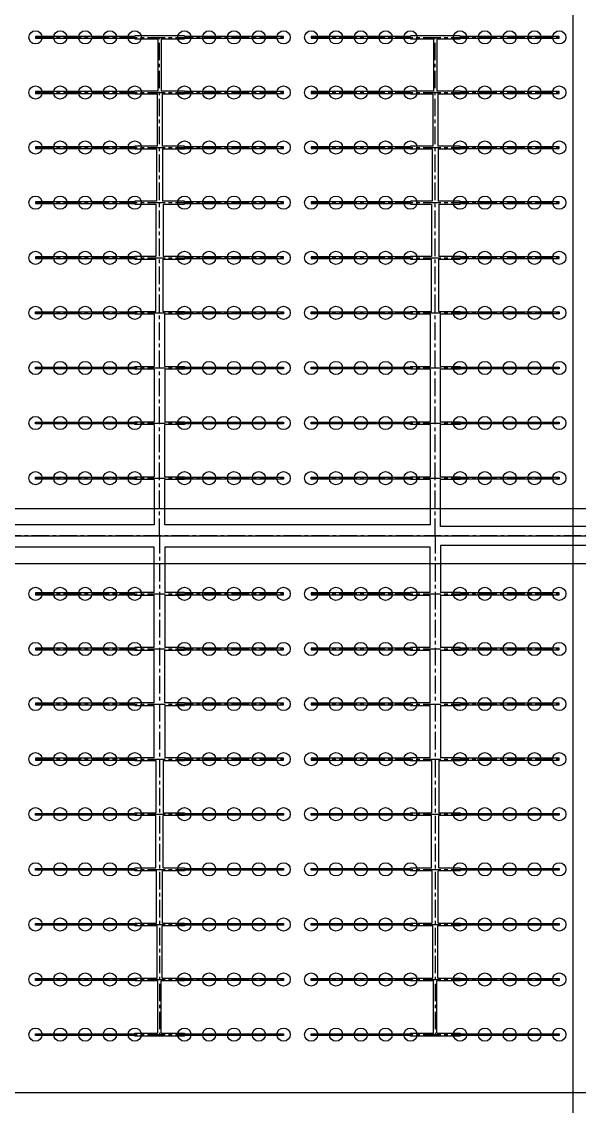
# Model space of a CAD drawing. Header units: millimetres. Extents: x -299291 to 688124, y -407813 to 623474.
# Drawn here: x 231459 to 241572, y 196878 to 216564 of the extents above; entities that cross this region are included whole.
import ezdxf

# ---------------------------------------------------------------- set-up
doc = ezdxf.new("R2010")
doc.units = ezdxf.units.MM
doc.linetypes.add('CENTER', pattern=[50.8, 31.75, -6.35, 6.35, -6.35])
doc.layers.add('轴线', color=6, linetype='CENTER')

msp = doc.modelspace()

# ---------------------------------------------------------------- linework, layer by layer
at = {"color": 2, "ltscale": 10}
msp.add_line((241459.037, 162724.406), (241459.037, 253434.406), dxfattribs=at)
at = {"ltscale": 10}
for p, q in [((231709.037, 216295.406), (231709.037, 216263.406)), ((233509.037, 216295.406), (231709.037, 216295.406)), ((231709.037, 216263.406), (233509.037, 216263.406)), ((234409.037, 216304.406), (233509.037, 216304.406)), ((233509.037, 216304.406), (233509.037, 216295.406)), ((233509.037, 216263.406), (233509.037, 216254.406)), ((233509.037, 216254.406), (233929.037, 216254.406)), ((233929.037, 216254.406), (233929.037, 215304.406)), ((233989.037, 216254.406), (234409.037, 216254.406)), ((233989.037, 216254.406), (233989.037, 215304.406)), ((234409.037, 216295.406), (234409.037, 216304.406)), ((236209.037, 216295.406), (234409.037, 216295.406)), ((234409.037, 216254.406), (234409.037, 216263.406)), ((234409.037, 216263.406), (236209.037, 216263.406)), ((236209.037, 216263.406), (236209.037, 216295.406)), ((236709.037, 216295.406), (236709.037, 216263.406)), ((238509.037, 216295.406), (236709.037, 216295.406)), ((236709.037, 216263.406), (238509.037, 216263.406)), ((239409.037, 216304.406), (238509.037, 216304.406)), ((238509.037, 216304.406), (238509.037, 216295.406)), ((238509.037, 216263.406), (238509.037, 216254.406)), ((238509.037, 216254.406), (238929.037, 216254.406)), ((238929.037, 216254.406), (238929.037, 215304.406)), ((238989.037, 216254.406), (239409.037, 216254.406)), ((238989.037, 216254.406), (238989.037, 215304.406)), ((239409.037, 216295.406), (239409.037, 216304.406)), ((241209.037, 216295.406), (239409.037, 216295.406)), ((239409.037, 216254.406), (239409.037, 216263.406)), ((239409.037, 216263.406), (241209.037, 216263.406)), ((241209.037, 216263.406), (241209.037, 216295.406)), ((231709.037, 215295.406), (231709.037, 215263.406)), ((233509.037, 215295.406), (231709.037, 215295.406)), ((231709.037, 215263.406), (233509.037, 215263.406)), ((233929.037, 215304.406), (233509.037, 215304.406)), ((233509.037, 215304.406), (233509.037, 215295.406)), ((233509.037, 215263.406), (233509.037, 215254.406)), ((233509.037, 215254.406), (233914.037, 215254.406)), ((233914.037, 215254.406), (233914.037, 214304.406)), ((234409.037, 215304.406), (233989.037, 215304.406)), ((234004.037, 215254.406), (234409.037, 215254.406)), ((234004.037, 215254.406), (234004.037, 214304.406)), ((234409.037, 215295.406), (234409.037, 215304.406)), ((236209.037, 215295.406), (234409.037, 215295.406)), ((234409.037, 215254.406), (234409.037, 215263.406)), ((234409.037, 215263.406), (236209.037, 215263.406)), ((236209.037, 215263.406), (236209.037, 215295.406)), ((236709.037, 215295.406), (236709.037, 215263.406)), ((238509.037, 215295.406), (236709.037, 215295.406)), ((236709.037, 215263.406), (238509.037, 215263.406)), ((238929.037, 215304.406), (238509.037, 215304.406)), ((238509.037, 215304.406), (238509.037, 215295.406)), ((238509.037, 215263.406), (238509.037, 215254.406)), ((238509.037, 215254.406), (238914.037, 215254.406)), ((238914.037, 215254.406), (238914.037, 214304.406)), ((239409.037, 215304.406), (238989.037, 215304.406)), ((239004.037, 215254.406), (239409.037, 215254.406)), ((239004.037, 215254.406), (239004.037, 214304.406)), ((239409.037, 215295.406), (239409.037, 215304.406)), ((241209.037, 215295.406), (239409.037, 215295.406)), ((239409.037, 215254.406), (239409.037, 215263.406)), ((239409.037, 215263.406), (241209.037, 215263.406)), ((241209.037, 215263.406), (241209.037, 215295.406)), ((231709.037, 214295.406), (231709.037, 214263.406)), ((233509.037, 214295.406), (231709.037, 214295.406)), ((231709.037, 214263.406), (233509.037, 214263.406)), ((233914.037, 214304.406), (233509.037, 214304.406)), ((233509.037, 214304.406), (233509.037, 214295.406)), ((233509.037, 214263.406), (233509.037, 214254.406)), ((233509.037, 214254.406), (233904.037, 214254.406)), ((233904.037, 214254.406), (233904.037, 213304.406)), ((234409.037, 214304.406), (234004.037, 214304.406)), ((234014.037, 214254.406), (234409.037, 214254.406)), ((234014.037, 214254.406), (234014.037, 213304.406)), ((234409.037, 214295.406), (234409.037, 214304.406)), ((236209.037, 214295.406), (234409.037, 214295.406)), ((234409.037, 214254.406), (234409.037, 214263.406)), ((234409.037, 214263.406), (236209.037, 214263.406)), ((236209.037, 214263.406), (236209.037, 214295.406)), ((236709.037, 214295.406), (236709.037, 214263.406)), ((238509.037, 214295.406), (236709.037, 214295.406)), ((236709.037, 214263.406), (238509.037, 214263.406)), ((238914.037, 214304.406), (238509.037, 214304.406)), ((238509.037, 214304.406), (238509.037, 214295.406)), ((238509.037, 214263.406), (238509.037, 214254.406)), ((238509.037, 214254.406), (238904.037, 214254.406)), ((238904.037, 214254.406), (238904.037, 213304.406)), ((239409.037, 214304.406), (239004.037, 214304.406)), ((239014.037, 214254.406), (239409.037, 214254.406)), ((239014.037, 214254.406), (239014.037, 213304.406)), ((239409.037, 214295.406), (239409.037, 214304.406)), ((241209.037, 214295.406), (239409.037, 214295.406)), ((239409.037, 214254.406), (239409.037, 214263.406)), ((239409.037, 214263.406), (241209.037, 214263.406)), ((241209.037, 214263.406), (241209.037, 214295.406)), ((231709.037, 213295.406), (231709.037, 213263.406)), ((233509.037, 213295.406), (231709.037, 213295.406)), ((231709.037, 213263.406), (233509.037, 213263.406)), ((233904.037, 213304.406), (233509.037, 213304.406)), ((233509.037, 213304.406), (233509.037, 213295.406)), ((233509.037, 213263.406), (233509.037, 213254.406)), ((233509.037, 213254.406), (233894.037, 213254.406)), ((233894.037, 213254.406), (233894.037, 212304.406)), ((234409.037, 213304.406), (234014.037, 213304.406)), ((234024.037, 213254.406), (234409.037, 213254.406)), ((234024.037, 213254.406), (234024.037, 212304.406)), ((234409.037, 213295.406), (234409.037, 213304.406)), ((236209.037, 213295.406), (234409.037, 213295.406)), ((234409.037, 213254.406), (234409.037, 213263.406)), ((234409.037, 213263.406), (236209.037, 213263.406)), ((236209.037, 213263.406), (236209.037, 213295.406)), ((236709.037, 213295.406), (236709.037, 213263.406)), ((238509.037, 213295.406), (236709.037, 213295.406)), ((236709.037, 213263.406), (238509.037, 213263.406)), ((238904.037, 213304.406), (238509.037, 213304.406)), ((238509.037, 213304.406), (238509.037, 213295.406)), ((238509.037, 213263.406), (238509.037, 213254.406)), ((238509.037, 213254.406), (238894.037, 213254.406)), ((238894.037, 213254.406), (238894.037, 212304.406)), ((239409.037, 213304.406), (239014.037, 213304.406)), ((239024.037, 213254.406), (239409.037, 213254.406)), ((239024.037, 213254.406), (239024.037, 212304.406)), ((239409.037, 213295.406), (239409.037, 213304.406)), ((241209.037, 213295.406), (239409.037, 213295.406)), ((239409.037, 213254.406), (239409.037, 213263.406)), ((239409.037, 213263.406), (241209.037, 213263.406)), ((241209.037, 213263.406), (241209.037, 213295.406)), ((231709.037, 212295.406), (231709.037, 212263.406)), ((233509.037, 212295.406), (231709.037, 212295.406)), ((231709.037, 212263.406), (233509.037, 212263.406)), ((233894.037, 212304.406), (233509.037, 212304.406)), ((233509.037, 212304.406), (233509.037, 212295.406)), ((233509.037, 212263.406), (233509.037, 212254.406)), ((233509.037, 212254.406), (233894.037, 212254.406)), ((233894.037, 211304.406), (233894.037, 212254.406)), ((234409.037, 212304.406), (234024.037, 212304.406)), ((234024.037, 212254.406), (234409.037, 212254.406)), ((234024.037, 211304.406), (234024.037, 212254.406)), ((234409.037, 212295.406), (234409.037, 212304.406)), ((236209.037, 212295.406), (234409.037, 212295.406)), ((234409.037, 212254.406), (234409.037, 212263.406)), ((234409.037, 212263.406), (236209.037, 212263.406)), ((236209.037, 212263.406), (236209.037, 212295.406)), ((236709.037, 212295.406), (236709.037, 212263.406)), ((238509.037, 212295.406), (236709.037, 212295.406)), ((236709.037, 212263.406), (238509.037, 212263.406)), ((238894.037, 212304.406), (238509.037, 212304.406)), ((238509.037, 212304.406), (238509.037, 212295.406)), ((238509.037, 212263.406), (238509.037, 212254.406)), ((238509.037, 212254.406), (238894.037, 212254.406)), ((238894.037, 211304.406), (238894.037, 212254.406)), ((239409.037, 212304.406), (239024.037, 212304.406)), ((239024.037, 212254.406), (239409.037, 212254.406)), ((239024.037, 211304.406), (239024.037, 212254.406)), ((239409.037, 212295.406), (239409.037, 212304.406)), ((241209.037, 212295.406), (239409.037, 212295.406)), ((239409.037, 212254.406), (239409.037, 212263.406)), ((239409.037, 212263.406), (241209.037, 212263.406)), ((241209.037, 212263.406), (241209.037, 212295.406)), ((231709.037, 211263.406), (231709.037, 211295.406)), ((231709.037, 211295.406), (233509.037, 211295.406)), ((233509.037, 211263.406), (231709.037, 211263.406)), ((233509.037, 211295.406), (233509.037, 211304.406)), ((233509.037, 211304.406), (233894.037, 211304.406)), ((233509.037, 211254.406), (233509.037, 211263.406)), ((233864.037, 211254.406), (233509.037, 211254.406)), ((233864.037, 211254.406), (233864.037, 210304.406)), ((234024.037, 211304.406), (234409.037, 211304.406)), ((234409.037, 211254.406), (234054.037, 211254.406)), ((234054.037, 210304.406), (234054.037, 211254.406)), ((234409.037, 211304.406), (234409.037, 211295.406)), ((234409.037, 211295.406), (236209.037, 211295.406)), ((236209.037, 211263.406), (234409.037, 211263.406)), ((234409.037, 211263.406), (234409.037, 211254.406)), ((236209.037, 211295.406), (236209.037, 211263.406)), ((236709.037, 211263.406), (236709.037, 211295.406)), ((236709.037, 211295.406), (238509.037, 211295.406)), ((238509.037, 211263.406), (236709.037, 211263.406)), ((238509.037, 211295.406), (238509.037, 211304.406)), ((238509.037, 211304.406), (238894.037, 211304.406)), ((238509.037, 211254.406), (238509.037, 211263.406)), ((238864.037, 211254.406), (238509.037, 211254.406)), ((238864.037, 211254.406), (238864.037, 210304.406)), ((239024.037, 211304.406), (239409.037, 211304.406)), ((239409.037, 211254.406), (239054.037, 211254.406)), ((239054.037, 210304.406), (239054.037, 211254.406)), ((239409.037, 211304.406), (239409.037, 211295.406)), ((239409.037, 211295.406), (241209.037, 211295.406)), ((241209.037, 211263.406), (239409.037, 211263.406)), ((239409.037, 211263.406), (239409.037, 211254.406)), ((241209.037, 211295.406), (241209.037, 211263.406)), ((231709.037, 210263.406), (231709.037, 210295.406)), ((231709.037, 210295.406), (233509.037, 210295.406)), ((233509.037, 210263.406), (231709.037, 210263.406)), ((233509.037, 210295.406), (233509.037, 210304.406)), ((233509.037, 210304.406), (233864.037, 210304.406)), ((233509.037, 210254.406), (233509.037, 210263.406)), ((233864.037, 210254.406), (233509.037, 210254.406)), ((233864.037, 210254.406), (233864.037, 209304.406)), ((234054.037, 210304.406), (234409.037, 210304.406)), ((234409.037, 210254.406), (234054.037, 210254.406)), ((234054.037, 210254.406), (234054.037, 209304.406)), ((234409.037, 210304.406), (234409.037, 210295.406)), ((234409.037, 210295.406), (236209.037, 210295.406)), ((236209.037, 210263.406), (234409.037, 210263.406)), ((234409.037, 210263.406), (234409.037, 210254.406)), ((236209.037, 210295.406), (236209.037, 210263.406)), ((236709.037, 210263.406), (236709.037, 210295.406)), ((236709.037, 210295.406), (238509.037, 210295.406)), ((238509.037, 210263.406), (236709.037, 210263.406)), ((238509.037, 210295.406), (238509.037, 210304.406)), ((238509.037, 210304.406), (238864.037, 210304.406)), ((238509.037, 210254.406), (238509.037, 210263.406)), ((238864.037, 210254.406), (238509.037, 210254.406)), ((238864.037, 210254.406), (238864.037, 209304.406)), ((239054.037, 210304.406), (239409.037, 210304.406)), ((239409.037, 210254.406), (239054.037, 210254.406)), ((239054.037, 209304.406), (239054.037, 210254.406)), ((239409.037, 210304.406), (239409.037, 210295.406)), ((239409.037, 210295.406), (241209.037, 210295.406)), ((241209.037, 210263.406), (239409.037, 210263.406)), ((239409.037, 210263.406), (239409.037, 210254.406)), ((241209.037, 210295.406), (241209.037, 210263.406)), ((231709.037, 209263.406), (231709.037, 209295.406)), ((231709.037, 209295.406), (233509.037, 209295.406)), ((233509.037, 209263.406), (231709.037, 209263.406)), ((233509.037, 209295.406), (233509.037, 209304.406)), ((233509.037, 209304.406), (233864.037, 209304.406)), ((233509.037, 209254.406), (233509.037, 209263.406)), ((234054.037, 209304.406), (234409.037, 209304.406)), ((234409.037, 209304.406), (234409.037, 209295.406)), ((234409.037, 209295.406), (236209.037, 209295.406)), ((236209.037, 209263.406), (234409.037, 209263.406)), ((234409.037, 209263.406), (234409.037, 209254.406)), ((236209.037, 209295.406), (236209.037, 209263.406)), ((236709.037, 209263.406), (236709.037, 209295.406)), ((236709.037, 209295.406), (238509.037, 209295.406)), ((238509.037, 209263.406), (236709.037, 209263.406)), ((238509.037, 209295.406), (238509.037, 209304.406)), ((238509.037, 209304.406), (238864.037, 209304.406)), ((238509.037, 209254.406), (238509.037, 209263.406)), ((239054.037, 209304.406), (239409.037, 209304.406)), ((239409.037, 209304.406), (239409.037, 209295.406)), ((239409.037, 209295.406), (241209.037, 209295.406)), ((241209.037, 209263.406), (239409.037, 209263.406)), ((239409.037, 209263.406), (239409.037, 209254.406)), ((241209.037, 209295.406), (241209.037, 209263.406)), ((233864.037, 209254.406), (233509.037, 209254.406)), ((233864.037, 209254.406), (233864.037, 208304.406)), ((234409.037, 209254.406), (234054.037, 209254.406)), ((234054.037, 208304.406), (234054.037, 209254.406)), ((238864.037, 209254.406), (238509.037, 209254.406)), ((238864.037, 209254.406), (238864.037, 208304.406)), ((239409.037, 209254.406), (239054.037, 209254.406)), ((239054.037, 208304.406), (239054.037, 209254.406)), ((231709.037, 208263.406), (231709.037, 208295.406)), ((231709.037, 208295.406), (233509.037, 208295.406)), ((233509.037, 208295.406), (233509.037, 208304.406)), ((233509.037, 208304.406), (233864.037, 208304.406)), ((234054.037, 208304.406), (234409.037, 208304.406)), ((234409.037, 208304.406), (234409.037, 208295.406)), ((234409.037, 208295.406), (236209.037, 208295.406)), ((236209.037, 208295.406), (236209.037, 208263.406)), ((236709.037, 208263.406), (236709.037, 208295.406)), ((236709.037, 208295.406), (238509.037, 208295.406)), ((238509.037, 208295.406), (238509.037, 208304.406)), ((238509.037, 208304.406), (238864.037, 208304.406)), ((239054.037, 208304.406), (239409.037, 208304.406)), ((239409.037, 208304.406), (239409.037, 208295.406)), ((239409.037, 208295.406), (241209.037, 208295.406)), ((241209.037, 208295.406), (241209.037, 208263.406)), ((233509.037, 208263.406), (231709.037, 208263.406)), ((233509.037, 208254.406), (233509.037, 208263.406)), ((233864.037, 208254.406), (233509.037, 208254.406)), ((233864.037, 208254.406), (233864.037, 207429.406)), ((234409.037, 208254.406), (234054.037, 208254.406)), ((234054.037, 207429.406), (234054.037, 208254.406)), ((236209.037, 208263.406), (234409.037, 208263.406)), ((234409.037, 208263.406), (234409.037, 208254.406)), ((238509.037, 208263.406), (236709.037, 208263.406)), ((238509.037, 208254.406), (238509.037, 208263.406)), ((238864.037, 208254.406), (238509.037, 208254.406)), ((238864.037, 208254.406), (238864.037, 207429.406)), ((239409.037, 208254.406), (239054.037, 208254.406)), ((239054.037, 207404.406), (239054.037, 208254.406)), ((241209.037, 208263.406), (239409.037, 208263.406)), ((239409.037, 208263.406), (239409.037, 208254.406)), ((186459.037, 207729.406), (266459.037, 207729.406)), ((233864.037, 207429.406), (229054.037, 207429.406)), ((238864.037, 207429.406), (234054.037, 207429.406)), ((243959.037, 207404.406), (239054.037, 207404.406)), ((185959.037, 207229.406), (266959.037, 207229.406)), ((233864.037, 207029.406), (229054.037, 207029.406)), ((233864.037, 206204.406), (233864.037, 207029.406)), ((234054.037, 207029.406), (234054.037, 206204.406)), ((238864.037, 207029.406), (234054.037, 207029.406)), ((238864.037, 206204.406), (238864.037, 207029.406)), ((239054.037, 207054.406), (239054.037, 206204.406)), ((243959.037, 207054.406), (239054.037, 207054.406)), ((186459.037, 206729.406), (266459.037, 206729.406)), ((231709.037, 206195.406), (231709.037, 206163.406)), ((233509.037, 206195.406), (231709.037, 206195.406)), ((231709.037, 206163.406), (233509.037, 206163.406)), ((233864.037, 206204.406), (233509.037, 206204.406)), ((233509.037, 206204.406), (233509.037, 206195.406)), ((233509.037, 206163.406), (233509.037, 206154.406)), ((233509.037, 206154.406), (233864.037, 206154.406)), ((233864.037, 205204.406), (233864.037, 206154.406)), ((234409.037, 206204.406), (234054.037, 206204.406)), ((234054.037, 206154.406), (234409.037, 206154.406)), ((234054.037, 206154.406), (234054.037, 205204.406)), ((234409.037, 206195.406), (234409.037, 206204.406)), ((236209.037, 206195.406), (234409.037, 206195.406)), ((234409.037, 206154.406), (234409.037, 206163.406)), ((234409.037, 206163.406), (236209.037, 206163.406)), ((236209.037, 206163.406), (236209.037, 206195.406)), ((236709.037, 206195.406), (236709.037, 206163.406)), ((238509.037, 206195.406), (236709.037, 206195.406)), ((236709.037, 206163.406), (238509.037, 206163.406)), ((238864.037, 206204.406), (238509.037, 206204.406)), ((238509.037, 206204.406), (238509.037, 206195.406)), ((238509.037, 206163.406), (238509.037, 206154.406)), ((238509.037, 206154.406), (238864.037, 206154.406)), ((238864.037, 205204.406), (238864.037, 206154.406)), ((239409.037, 206204.406), (239054.037, 206204.406)), ((239054.037, 206154.406), (239409.037, 206154.406)), ((239054.037, 206154.406), (239054.037, 205204.406)), ((239409.037, 206195.406), (239409.037, 206204.406)), ((241209.037, 206195.406), (239409.037, 206195.406)), ((239409.037, 206154.406), (239409.037, 206163.406)), ((239409.037, 206163.406), (241209.037, 206163.406)), ((241209.037, 206163.406), (241209.037, 206195.406)), ((231709.037, 205195.406), (231709.037, 205163.406)), ((233509.037, 205195.406), (231709.037, 205195.406)), ((231709.037, 205163.406), (233509.037, 205163.406)), ((233864.037, 205204.406), (233509.037, 205204.406)), ((233509.037, 205204.406), (233509.037, 205195.406)), ((233509.037, 205163.406), (233509.037, 205154.406)), ((233509.037, 205154.406), (233864.037, 205154.406)), ((233864.037, 204204.406), (233864.037, 205154.406)), ((234409.037, 205204.406), (234054.037, 205204.406)), ((234054.037, 205154.406), (234409.037, 205154.406)), ((234054.037, 204204.406), (234054.037, 205154.406)), ((234409.037, 205195.406), (234409.037, 205204.406)), ((236209.037, 205195.406), (234409.037, 205195.406)), ((234409.037, 205154.406), (234409.037, 205163.406)), ((234409.037, 205163.406), (236209.037, 205163.406)), ((236209.037, 205163.406), (236209.037, 205195.406)), ((236709.037, 205195.406), (236709.037, 205163.406)), ((238509.037, 205195.406), (236709.037, 205195.406)), ((236709.037, 205163.406), (238509.037, 205163.406)), ((238864.037, 205204.406), (238509.037, 205204.406)), ((238509.037, 205204.406), (238509.037, 205195.406)), ((238509.037, 205163.406), (238509.037, 205154.406)), ((238509.037, 205154.406), (238864.037, 205154.406)), ((238864.037, 204204.406), (238864.037, 205154.406)), ((239409.037, 205204.406), (239054.037, 205204.406)), ((239054.037, 205154.406), (239409.037, 205154.406)), ((239054.037, 205154.406), (239054.037, 204204.406)), ((239409.037, 205195.406), (239409.037, 205204.406)), ((241209.037, 205195.406), (239409.037, 205195.406)), ((239409.037, 205154.406), (239409.037, 205163.406)), ((239409.037, 205163.406), (241209.037, 205163.406)), ((241209.037, 205163.406), (241209.037, 205195.406)), ((231709.037, 204195.406), (231709.037, 204163.406)), ((233509.037, 204195.406), (231709.037, 204195.406)), ((231709.037, 204163.406), (233509.037, 204163.406)), ((233864.037, 204204.406), (233509.037, 204204.406)), ((233509.037, 204204.406), (233509.037, 204195.406)), ((233509.037, 204163.406), (233509.037, 204154.406)), ((233509.037, 204154.406), (233864.037, 204154.406)), ((233864.037, 203204.406), (233864.037, 204154.406)), ((234409.037, 204204.406), (234054.037, 204204.406)), ((234054.037, 204154.406), (234409.037, 204154.406)), ((234054.037, 204154.406), (234054.037, 203204.406)), ((234409.037, 204195.406), (234409.037, 204204.406)), ((236209.037, 204195.406), (234409.037, 204195.406)), ((234409.037, 204154.406), (234409.037, 204163.406)), ((234409.037, 204163.406), (236209.037, 204163.406)), ((236209.037, 204163.406), (236209.037, 204195.406)), ((236709.037, 204195.406), (236709.037, 204163.406)), ((238509.037, 204195.406), (236709.037, 204195.406)), ((236709.037, 204163.406), (238509.037, 204163.406)), ((238864.037, 204204.406), (238509.037, 204204.406)), ((238509.037, 204204.406), (238509.037, 204195.406)), ((238509.037, 204163.406), (238509.037, 204154.406)), ((238509.037, 204154.406), (238864.037, 204154.406)), ((238864.037, 203204.406), (238864.037, 204154.406)), ((239409.037, 204204.406), (239054.037, 204204.406)), ((239054.037, 204154.406), (239409.037, 204154.406)), ((239054.037, 204154.406), (239054.037, 203204.406)), ((239409.037, 204195.406), (239409.037, 204204.406)), ((241209.037, 204195.406), (239409.037, 204195.406)), ((239409.037, 204154.406), (239409.037, 204163.406)), ((239409.037, 204163.406), (241209.037, 204163.406)), ((241209.037, 204163.406), (241209.037, 204195.406)), ((231709.037, 203195.406), (231709.037, 203163.406)), ((233509.037, 203195.406), (231709.037, 203195.406)), ((231709.037, 203163.406), (233509.037, 203163.406)), ((233864.037, 203204.406), (233509.037, 203204.406)), ((233509.037, 203204.406), (233509.037, 203195.406)), ((233509.037, 203163.406), (233509.037, 203154.406)), ((234409.037, 203204.406), (234054.037, 203204.406)), ((234409.037, 203195.406), (234409.037, 203204.406)), ((236209.037, 203195.406), (234409.037, 203195.406)), ((234409.037, 203154.406), (234409.037, 203163.406)), ((234409.037, 203163.406), (236209.037, 203163.406)), ((236209.037, 203163.406), (236209.037, 203195.406)), ((236709.037, 203195.406), (236709.037, 203163.406)), ((238509.037, 203195.406), (236709.037, 203195.406)), ((236709.037, 203163.406), (238509.037, 203163.406)), ((238864.037, 203204.406), (238509.037, 203204.406)), ((238509.037, 203204.406), (238509.037, 203195.406)), ((238509.037, 203163.406), (238509.037, 203154.406)), ((239409.037, 203204.406), (239054.037, 203204.406)), ((239409.037, 203195.406), (239409.037, 203204.406)), ((241209.037, 203195.406), (239409.037, 203195.406)), ((239409.037, 203154.406), (239409.037, 203163.406)), ((239409.037, 203163.406), (241209.037, 203163.406)), ((241209.037, 203163.406), (241209.037, 203195.406)), ((233509.037, 203154.406), (233894.037, 203154.406)), ((233894.037, 203154.406), (233894.037, 202204.406)), ((234024.037, 203154.406), (234409.037, 203154.406)), ((234024.037, 203154.406), (234024.037, 202204.406)), ((238509.037, 203154.406), (238894.037, 203154.406)), ((238894.037, 203154.406), (238894.037, 202204.406)), ((239024.037, 203154.406), (239409.037, 203154.406)), ((239024.037, 203154.406), (239024.037, 202204.406)), ((231709.037, 202163.406), (231709.037, 202195.406)), ((231709.037, 202195.406), (233509.037, 202195.406)), ((233509.037, 202195.406), (233509.037, 202204.406)), ((233509.037, 202204.406), (233894.037, 202204.406)), ((234024.037, 202204.406), (234409.037, 202204.406)), ((234409.037, 202204.406), (234409.037, 202195.406)), ((234409.037, 202195.406), (236209.037, 202195.406)), ((236209.037, 202195.406), (236209.037, 202163.406)), ((236709.037, 202163.406), (236709.037, 202195.406)), ((236709.037, 202195.406), (238509.037, 202195.406)), ((238509.037, 202195.406), (238509.037, 202204.406)), ((238509.037, 202204.406), (238894.037, 202204.406)), ((239024.037, 202204.406), (239409.037, 202204.406)), ((239409.037, 202204.406), (239409.037, 202195.406)), ((239409.037, 202195.406), (241209.037, 202195.406)), ((241209.037, 202195.406), (241209.037, 202163.406)), ((233509.037, 202163.406), (231709.037, 202163.406)), ((233509.037, 202154.406), (233509.037, 202163.406)), ((233894.037, 202154.406), (233509.037, 202154.406)), ((233894.037, 201204.406), (233894.037, 202154.406)), ((234409.037, 202154.406), (234024.037, 202154.406)), ((234024.037, 201204.406), (234024.037, 202154.406)), ((236209.037, 202163.406), (234409.037, 202163.406)), ((234409.037, 202163.406), (234409.037, 202154.406)), ((238509.037, 202163.406), (236709.037, 202163.406)), ((238509.037, 202154.406), (238509.037, 202163.406)), ((238894.037, 202154.406), (238509.037, 202154.406)), ((238894.037, 201204.406), (238894.037, 202154.406)), ((239409.037, 202154.406), (239024.037, 202154.406)), ((239024.037, 201204.406), (239024.037, 202154.406)), ((241209.037, 202163.406), (239409.037, 202163.406)), ((239409.037, 202163.406), (239409.037, 202154.406)), ((231709.037, 201163.406), (231709.037, 201195.406)), ((231709.037, 201195.406), (233509.037, 201195.406)), ((233509.037, 201195.406), (233509.037, 201204.406)), ((233509.037, 201204.406), (233894.037, 201204.406)), ((234024.037, 201204.406), (234409.037, 201204.406)), ((234409.037, 201204.406), (234409.037, 201195.406)), ((234409.037, 201195.406), (236209.037, 201195.406)), ((236209.037, 201195.406), (236209.037, 201163.406)), ((236709.037, 201163.406), (236709.037, 201195.406)), ((236709.037, 201195.406), (238509.037, 201195.406)), ((238509.037, 201195.406), (238509.037, 201204.406)), ((238509.037, 201204.406), (238894.037, 201204.406)), ((239024.037, 201204.406), (239409.037, 201204.406)), ((239409.037, 201204.406), (239409.037, 201195.406)), ((239409.037, 201195.406), (241209.037, 201195.406)), ((241209.037, 201195.406), (241209.037, 201163.406)), ((233509.037, 201163.406), (231709.037, 201163.406)), ((233509.037, 201154.406), (233509.037, 201163.406)), ((233904.037, 201154.406), (233509.037, 201154.406)), ((233904.037, 200204.406), (233904.037, 201154.406)), ((234409.037, 201154.406), (234014.037, 201154.406)), ((234014.037, 200204.406), (234014.037, 201154.406)), ((236209.037, 201163.406), (234409.037, 201163.406)), ((234409.037, 201163.406), (234409.037, 201154.406)), ((238509.037, 201163.406), (236709.037, 201163.406)), ((238509.037, 201154.406), (238509.037, 201163.406)), ((238904.037, 201154.406), (238509.037, 201154.406)), ((238904.037, 200204.406), (238904.037, 201154.406)), ((239409.037, 201154.406), (239014.037, 201154.406)), ((239014.037, 200204.406), (239014.037, 201154.406)), ((241209.037, 201163.406), (239409.037, 201163.406)), ((239409.037, 201163.406), (239409.037, 201154.406)), ((233509.037, 200195.406), (233509.037, 200204.406)), ((233509.037, 200204.406), (233904.037, 200204.406)), ((234014.037, 200204.406), (234409.037, 200204.406)), ((234409.037, 200204.406), (234409.037, 200195.406)), ((238509.037, 200195.406), (238509.037, 200204.406)), ((238509.037, 200204.406), (238904.037, 200204.406)), ((239014.037, 200204.406), (239409.037, 200204.406)), ((239409.037, 200204.406), (239409.037, 200195.406)), ((231709.037, 200163.406), (231709.037, 200195.406)), ((231709.037, 200195.406), (233509.037, 200195.406)), ((233509.037, 200163.406), (231709.037, 200163.406)), ((233509.037, 200154.406), (233509.037, 200163.406)), ((233914.037, 200154.406), (233509.037, 200154.406)), ((233914.037, 199204.406), (233914.037, 200154.406)), ((234409.037, 200154.406), (234004.037, 200154.406)), ((234004.037, 199204.406), (234004.037, 200154.406)), ((234409.037, 200195.406), (236209.037, 200195.406)), ((236209.037, 200163.406), (234409.037, 200163.406)), ((234409.037, 200163.406), (234409.037, 200154.406)), ((236209.037, 200195.406), (236209.037, 200163.406)), ((236709.037, 200163.406), (236709.037, 200195.406)), ((236709.037, 200195.406), (238509.037, 200195.406)), ((238509.037, 200163.406), (236709.037, 200163.406)), ((238509.037, 200154.406), (238509.037, 200163.406)), ((238914.037, 200154.406), (238509.037, 200154.406)), ((238914.037, 199204.406), (238914.037, 200154.406)), ((239409.037, 200154.406), (239004.037, 200154.406)), ((239004.037, 199204.406), (239004.037, 200154.406)), ((239409.037, 200195.406), (241209.037, 200195.406)), ((241209.037, 200163.406), (239409.037, 200163.406)), ((239409.037, 200163.406), (239409.037, 200154.406)), ((241209.037, 200195.406), (241209.037, 200163.406)), ((231709.037, 199163.406), (231709.037, 199195.406)), ((231709.037, 199195.406), (233509.037, 199195.406)), ((233509.037, 199163.406), (231709.037, 199163.406)), ((233509.037, 199195.406), (233509.037, 199204.406)), ((233509.037, 199204.406), (233914.037, 199204.406)), ((233509.037, 199154.406), (233509.037, 199163.406)), ((233929.037, 199154.406), (233509.037, 199154.406)), ((233929.037, 198204.406), (233929.037, 199154.406)), ((233989.037, 198204.406), (233989.037, 199154.406)), ((234409.037, 199154.406), (233989.037, 199154.406)), ((234004.037, 199204.406), (234409.037, 199204.406)), ((234409.037, 199204.406), (234409.037, 199195.406)), ((234409.037, 199195.406), (236209.037, 199195.406)), ((236209.037, 199163.406), (234409.037, 199163.406)), ((234409.037, 199163.406), (234409.037, 199154.406)), ((236209.037, 199195.406), (236209.037, 199163.406)), ((236709.037, 199163.406), (236709.037, 199195.406)), ((236709.037, 199195.406), (238509.037, 199195.406)), ((238509.037, 199163.406), (236709.037, 199163.406)), ((238509.037, 199195.406), (238509.037, 199204.406)), ((238509.037, 199204.406), (238914.037, 199204.406)), ((238509.037, 199154.406), (238509.037, 199163.406)), ((238929.037, 199154.406), (238509.037, 199154.406)), ((238929.037, 198204.406), (238929.037, 199154.406)), ((238989.037, 198204.406), (238989.037, 199154.406)), ((239409.037, 199154.406), (238989.037, 199154.406)), ((239004.037, 199204.406), (239409.037, 199204.406)), ((239409.037, 199204.406), (239409.037, 199195.406)), ((239409.037, 199195.406), (241209.037, 199195.406)), ((241209.037, 199163.406), (239409.037, 199163.406)), ((239409.037, 199163.406), (239409.037, 199154.406)), ((241209.037, 199195.406), (241209.037, 199163.406)), ((231709.037, 198163.406), (231709.037, 198195.406)), ((231709.037, 198195.406), (233509.037, 198195.406)), ((233509.037, 198163.406), (231709.037, 198163.406)), ((233509.037, 198195.406), (233509.037, 198204.406)), ((233509.037, 198204.406), (233929.037, 198204.406)), ((233509.037, 198154.406), (233509.037, 198163.406)), ((234409.037, 198154.406), (233509.037, 198154.406)), ((233989.037, 198204.406), (234409.037, 198204.406)), ((234409.037, 198204.406), (234409.037, 198195.406)), ((234409.037, 198195.406), (236209.037, 198195.406)), ((236209.037, 198163.406), (234409.037, 198163.406)), ((234409.037, 198163.406), (234409.037, 198154.406)), ((236209.037, 198195.406), (236209.037, 198163.406)), ((236709.037, 198163.406), (236709.037, 198195.406)), ((236709.037, 198195.406), (238509.037, 198195.406)), ((238509.037, 198163.406), (236709.037, 198163.406)), ((238509.037, 198195.406), (238509.037, 198204.406)), ((238509.037, 198204.406), (238929.037, 198204.406)), ((238509.037, 198154.406), (238509.037, 198163.406)), ((239409.037, 198154.406), (238509.037, 198154.406)), ((238989.037, 198204.406), (239409.037, 198204.406)), ((239409.037, 198204.406), (239409.037, 198195.406)), ((239409.037, 198195.406), (241209.037, 198195.406)), ((241209.037, 198163.406), (239409.037, 198163.406)), ((239409.037, 198163.406), (239409.037, 198154.406)), ((241209.037, 198195.406), (241209.037, 198163.406))]:
    msp.add_line(p, q, dxfattribs=at)
at = {"lineweight": -3, "ltscale": 100}
msp.add_line((186459.037, 197128.406), (266459.037, 197128.406), dxfattribs=at)
at = {"ltscale": 10}
for centre in [(231709.037, 216279.406), (232159.037, 216279.406), (232609.037, 216279.406), (233059.037, 216279.406), (233509.037, 216279.406), (234409.037, 216279.406), (234859.037, 216279.406), (235309.037, 216279.406), (235759.037, 216279.406), (236209.037, 216279.406), (236709.037, 216279.406), (237159.037, 216279.406), (237609.037, 216279.406), (238059.037, 216279.406), (238509.037, 216279.406), (239409.037, 216279.406), (239859.037, 216279.406), (240309.037, 216279.406), (240759.037, 216279.406), (241209.037, 216279.406), (231709.037, 215279.406), (232159.037, 215279.406), (232609.037, 215279.406), (233059.037, 215279.406), (233509.037, 215279.406), (234409.037, 215279.406), (234859.037, 215279.406), (235309.037, 215279.406), (235759.037, 215279.406), (236209.037, 215279.406), (236709.037, 215279.406), (237159.037, 215279.406), (237609.037, 215279.406), (238059.037, 215279.406), (238509.037, 215279.406), (239409.037, 215279.406), (239859.037, 215279.406), (240309.037, 215279.406), (240759.037, 215279.406), (241209.037, 215279.406), (231709.037, 214279.406), (232159.037, 214279.406), (232609.037, 214279.406), (233059.037, 214279.406), (233509.037, 214279.406), (234409.037, 214279.406), (234859.037, 214279.406), (235309.037, 214279.406), (235759.037, 214279.406), (236209.037, 214279.406), (236709.037, 214279.406), (237159.037, 214279.406), (237609.037, 214279.406), (238059.037, 214279.406), (238509.037, 214279.406), (239409.037, 214279.406), (239859.037, 214279.406), (240309.037, 214279.406), (240759.037, 214279.406), (241209.037, 214279.406), (231709.037, 213279.406), (232159.037, 213279.406), (232609.037, 213279.406), (233059.037, 213279.406), (233509.037, 213279.406), (234409.037, 213279.406), (234859.037, 213279.406), (235309.037, 213279.406), (235759.037, 213279.406), (236209.037, 213279.406), (236709.037, 213279.406), (237159.037, 213279.406), (237609.037, 213279.406), (238059.037, 213279.406), (238509.037, 213279.406), (239409.037, 213279.406), (239859.037, 213279.406), (240309.037, 213279.406), (240759.037, 213279.406), (241209.037, 213279.406), (231709.037, 212279.406), (232159.037, 212279.406), (232609.037, 212279.406), (233059.037, 212279.406), (233509.037, 212279.406), (234409.037, 212279.406), (234859.037, 212279.406), (235309.037, 212279.406), (235759.037, 212279.406), (236209.037, 212279.406), (236709.037, 212279.406), (237159.037, 212279.406), (237609.037, 212279.406), (238059.037, 212279.406), (238509.037, 212279.406), (239409.037, 212279.406), (239859.037, 212279.406), (240309.037, 212279.406), (240759.037, 212279.406), (241209.037, 212279.406), (231709.037, 211279.406), (232159.037, 211279.406), (232609.037, 211279.406), (233059.037, 211279.406), (233509.037, 211279.406), (234409.037, 211279.406), (234859.037, 211279.406), (235309.037, 211279.406), (235759.037, 211279.406), (236209.037, 211279.406), (236709.037, 211279.406), (237159.037, 211279.406), (237609.037, 211279.406), (238059.037, 211279.406), (238509.037, 211279.406), (239409.037, 211279.406), (239859.037, 211279.406), (240309.037, 211279.406), (240759.037, 211279.406), (241209.037, 211279.406), (231709.037, 210279.406), (232159.037, 210279.406), (232609.037, 210279.406), (233059.037, 210279.406), (233509.037, 210279.406), (234409.037, 210279.406), (234859.037, 210279.406), (235309.037, 210279.406), (235759.037, 210279.406), (236209.037, 210279.406), (236709.037, 210279.406), (237159.037, 210279.406), (237609.037, 210279.406), (238059.037, 210279.406), (238509.037, 210279.406), (239409.037, 210279.406), (239859.037, 210279.406), (240309.037, 210279.406), (240759.037, 210279.406), (241209.037, 210279.406), (231709.037, 209279.406), (232159.037, 209279.406), (232609.037, 209279.406), (233059.037, 209279.406), (233509.037, 209279.406), (234409.037, 209279.406), (234859.037, 209279.406), (235309.037, 209279.406), (235759.037, 209279.406), (236209.037, 209279.406), (236709.037, 209279.406), (237159.037, 209279.406), (237609.037, 209279.406), (238059.037, 209279.406), (238509.037, 209279.406), (239409.037, 209279.406), (239859.037, 209279.406), (240309.037, 209279.406), (240759.037, 209279.406), (241209.037, 209279.406), (231709.037, 208279.406), (232159.037, 208279.406), (232609.037, 208279.406), (233059.037, 208279.406), (233509.037, 208279.406), (234409.037, 208279.406), (234859.037, 208279.406), (235309.037, 208279.406), (235759.037, 208279.406), (236209.037, 208279.406), (236709.037, 208279.406), (237159.037, 208279.406), (237609.037, 208279.406), (238059.037, 208279.406), (238509.037, 208279.406), (239409.037, 208279.406), (239859.037, 208279.406), (240309.037, 208279.406), (240759.037, 208279.406), (241209.037, 208279.406), (231709.037, 206179.406), (232159.037, 206179.406), (232609.037, 206179.406), (233059.037, 206179.406), (233509.037, 206179.406), (234409.037, 206179.406), (234859.037, 206179.406), (235309.037, 206179.406), (235759.037, 206179.406), (236209.037, 206179.406), (236709.037, 206179.406), (237159.037, 206179.406), (237609.037, 206179.406), (238059.037, 206179.406), (238509.037, 206179.406), (239409.037, 206179.406), (239859.037, 206179.406), (240309.037, 206179.406), (240759.037, 206179.406), (241209.037, 206179.406), (231709.037, 205179.406), (232159.037, 205179.406), (232609.037, 205179.406), (233059.037, 205179.406), (233509.037, 205179.406), (234409.037, 205179.406), (234859.037, 205179.406), (235309.037, 205179.406), (235759.037, 205179.406), (236209.037, 205179.406), (236709.037, 205179.406), (237159.037, 205179.406), (237609.037, 205179.406), (238059.037, 205179.406), (238509.037, 205179.406), (239409.037, 205179.406), (239859.037, 205179.406), (240309.037, 205179.406), (240759.037, 205179.406), (241209.037, 205179.406), (231709.037, 204179.406), (232159.037, 204179.406), (232609.037, 204179.406), (233059.037, 204179.406), (233509.037, 204179.406), (234409.037, 204179.406), (234859.037, 204179.406), (235309.037, 204179.406), (235759.037, 204179.406), (236209.037, 204179.406), (236709.037, 204179.406), (237159.037, 204179.406), (237609.037, 204179.406), (238059.037, 204179.406), (238509.037, 204179.406), (239409.037, 204179.406), (239859.037, 204179.406), (240309.037, 204179.406), (240759.037, 204179.406), (241209.037, 204179.406), (231709.037, 203179.406), (232159.037, 203179.406), (232609.037, 203179.406), (233059.037, 203179.406), (233509.037, 203179.406), (234409.037, 203179.406), (234859.037, 203179.406), (235309.037, 203179.406), (235759.037, 203179.406), (236209.037, 203179.406), (236709.037, 203179.406), (237159.037, 203179.406), (237609.037, 203179.406), (238059.037, 203179.406), (238509.037, 203179.406), (239409.037, 203179.406), (239859.037, 203179.406), (240309.037, 203179.406), (240759.037, 203179.406), (241209.037, 203179.406), (231709.037, 202179.406), (232159.037, 202179.406), (232609.037, 202179.406), (233059.037, 202179.406), (233509.037, 202179.406), (234409.037, 202179.406), (234859.037, 202179.406), (235309.037, 202179.406), (235759.037, 202179.406), (236209.037, 202179.406), (236709.037, 202179.406), (237159.037, 202179.406), (237609.037, 202179.406), (238059.037, 202179.406), (238509.037, 202179.406), (239409.037, 202179.406), (239859.037, 202179.406), (240309.037, 202179.406), (240759.037, 202179.406), (241209.037, 202179.406), (231709.037, 201179.406), (232159.037, 201179.406), (232609.037, 201179.406), (233059.037, 201179.406), (233509.037, 201179.406), (234409.037, 201179.406), (234859.037, 201179.406), (235309.037, 201179.406), (235759.037, 201179.406), (236209.037, 201179.406), (236709.037, 201179.406), (237159.037, 201179.406), (237609.037, 201179.406), (238059.037, 201179.406), (238509.037, 201179.406), (239409.037, 201179.406), (239859.037, 201179.406), (240309.037, 201179.406), (240759.037, 201179.406), (241209.037, 201179.406), (231709.037, 200179.406), (232159.037, 200179.406), (232609.037, 200179.406), (233059.037, 200179.406), (233509.037, 200179.406), (234409.037, 200179.406), (234859.037, 200179.406), (235309.037, 200179.406), (235759.037, 200179.406), (236209.037, 200179.406), (236709.037, 200179.406), (237159.037, 200179.406), (237609.037, 200179.406), (238059.037, 200179.406), (238509.037, 200179.406), (239409.037, 200179.406), (239859.037, 200179.406), (240309.037, 200179.406), (240759.037, 200179.406), (241209.037, 200179.406), (231709.037, 199179.406), (232159.037, 199179.406), (232609.037, 199179.406), (233059.037, 199179.406), (233509.037, 199179.406), (234409.037, 199179.406), (234859.037, 199179.406), (235309.037, 199179.406), (235759.037, 199179.406), (236209.037, 199179.406), (236709.037, 199179.406), (237159.037, 199179.406), (237609.037, 199179.406), (238059.037, 199179.406), (238509.037, 199179.406), (239409.037, 199179.406), (239859.037, 199179.406), (240309.037, 199179.406), (240759.037, 199179.406), (241209.037, 199179.406), (231709.037, 198179.406), (232159.037, 198179.406), (232609.037, 198179.406), (233059.037, 198179.406), (233509.037, 198179.406), (234409.037, 198179.406), (234859.037, 198179.406), (235309.037, 198179.406), (235759.037, 198179.406), (236209.037, 198179.406), (236709.037, 198179.406), (237159.037, 198179.406), (237609.037, 198179.406), (238059.037, 198179.406), (238509.037, 198179.406), (239409.037, 198179.406), (239859.037, 198179.406), (240309.037, 198179.406), (240759.037, 198179.406), (241209.037, 198179.406)]:
    msp.add_circle(centre, 120, dxfattribs=at)
at = {"layer": '轴线', "ltscale": 10}
for p, q in [((231709.037, 216279.406), (236209.037, 216279.406)), ((233959.037, 207229.406), (233959.037, 216279.406)), ((236709.037, 216279.406), (241209.037, 216279.406)), ((238959.037, 207229.406), (238959.037, 216279.406)), ((231709.037, 215279.406), (236209.037, 215279.406)), ((231709.037, 215279.406), (236209.037, 215279.406)), ((236709.037, 215279.406), (241209.037, 215279.406)), ((236709.037, 215279.406), (241209.037, 215279.406)), ((231709.037, 214279.406), (236209.037, 214279.406)), ((231709.037, 214279.406), (236209.037, 214279.406)), ((236709.037, 214279.406), (241209.037, 214279.406)), ((236709.037, 214279.406), (241209.037, 214279.406)), ((231709.037, 213279.406), (236209.037, 213279.406)), ((231709.037, 213279.406), (236209.037, 213279.406)), ((236709.037, 213279.406), (241209.037, 213279.406)), ((236709.037, 213279.406), (241209.037, 213279.406)), ((231709.037, 212279.406), (236209.037, 212279.406)), ((231709.037, 212279.406), (236209.037, 212279.406)), ((236709.037, 212279.406), (241209.037, 212279.406)), ((236709.037, 212279.406), (241209.037, 212279.406)), ((231709.037, 211279.406), (236209.037, 211279.406)), ((231709.037, 211279.406), (236209.037, 211279.406)), ((236709.037, 211279.406), (241209.037, 211279.406)), ((236709.037, 211279.406), (241209.037, 211279.406)), ((231709.037, 210279.406), (236209.037, 210279.406)), ((231709.037, 210279.406), (236209.037, 210279.406)), ((236709.037, 210279.406), (241209.037, 210279.406)), ((236709.037, 210279.406), (241209.037, 210279.406)), ((231709.037, 209279.406), (236209.037, 209279.406)), ((231709.037, 209279.406), (236209.037, 209279.406)), ((236709.037, 209279.406), (241209.037, 209279.406)), ((236709.037, 209279.406), (241209.037, 209279.406)), ((231709.037, 208279.406), (236209.037, 208279.406)), ((236709.037, 208279.406), (241209.037, 208279.406)), ((263959.037, 207229.406), (183109.037, 207229.406)), ((233959.037, 207229.406), (233959.037, 198179.406)), ((238959.037, 207229.406), (238959.037, 198179.406)), ((231709.037, 206179.406), (236209.037, 206179.406)), ((236709.037, 206179.406), (241209.037, 206179.406)), ((231709.037, 205179.406), (236209.037, 205179.406)), ((231709.037, 205179.406), (236209.037, 205179.406)), ((236709.037, 205179.406), (241209.037, 205179.406)), ((236709.037, 205179.406), (241209.037, 205179.406)), ((231709.037, 204179.406), (236209.037, 204179.406)), ((231709.037, 204179.406), (236209.037, 204179.406)), ((236709.037, 204179.406), (241209.037, 204179.406)), ((236709.037, 204179.406), (241209.037, 204179.406)), ((231709.037, 203179.406), (236209.037, 203179.406)), ((231709.037, 203179.406), (236209.037, 203179.406)), ((236709.037, 203179.406), (241209.037, 203179.406)), ((236709.037, 203179.406), (241209.037, 203179.406)), ((231709.037, 202179.406), (236209.037, 202179.406)), ((231709.037, 202179.406), (236209.037, 202179.406)), ((236709.037, 202179.406), (241209.037, 202179.406)), ((236709.037, 202179.406), (241209.037, 202179.406)), ((231709.037, 201179.406), (236209.037, 201179.406)), ((231709.037, 201179.406), (236209.037, 201179.406)), ((236709.037, 201179.406), (241209.037, 201179.406)), ((236709.037, 201179.406), (241209.037, 201179.406)), ((231709.037, 200179.406), (236209.037, 200179.406)), ((231709.037, 200179.406), (236209.037, 200179.406)), ((236709.037, 200179.406), (241209.037, 200179.406)), ((236709.037, 200179.406), (241209.037, 200179.406)), ((231709.037, 199179.406), (236209.037, 199179.406)), ((231709.037, 199179.406), (236209.037, 199179.406)), ((236709.037, 199179.406), (241209.037, 199179.406)), ((236709.037, 199179.406), (241209.037, 199179.406)), ((231709.037, 198179.406), (236209.037, 198179.406)), ((236709.037, 198179.406), (241209.037, 198179.406))]:
    msp.add_line(p, q, dxfattribs=at)

doc.saveas('drawing.dxf')
